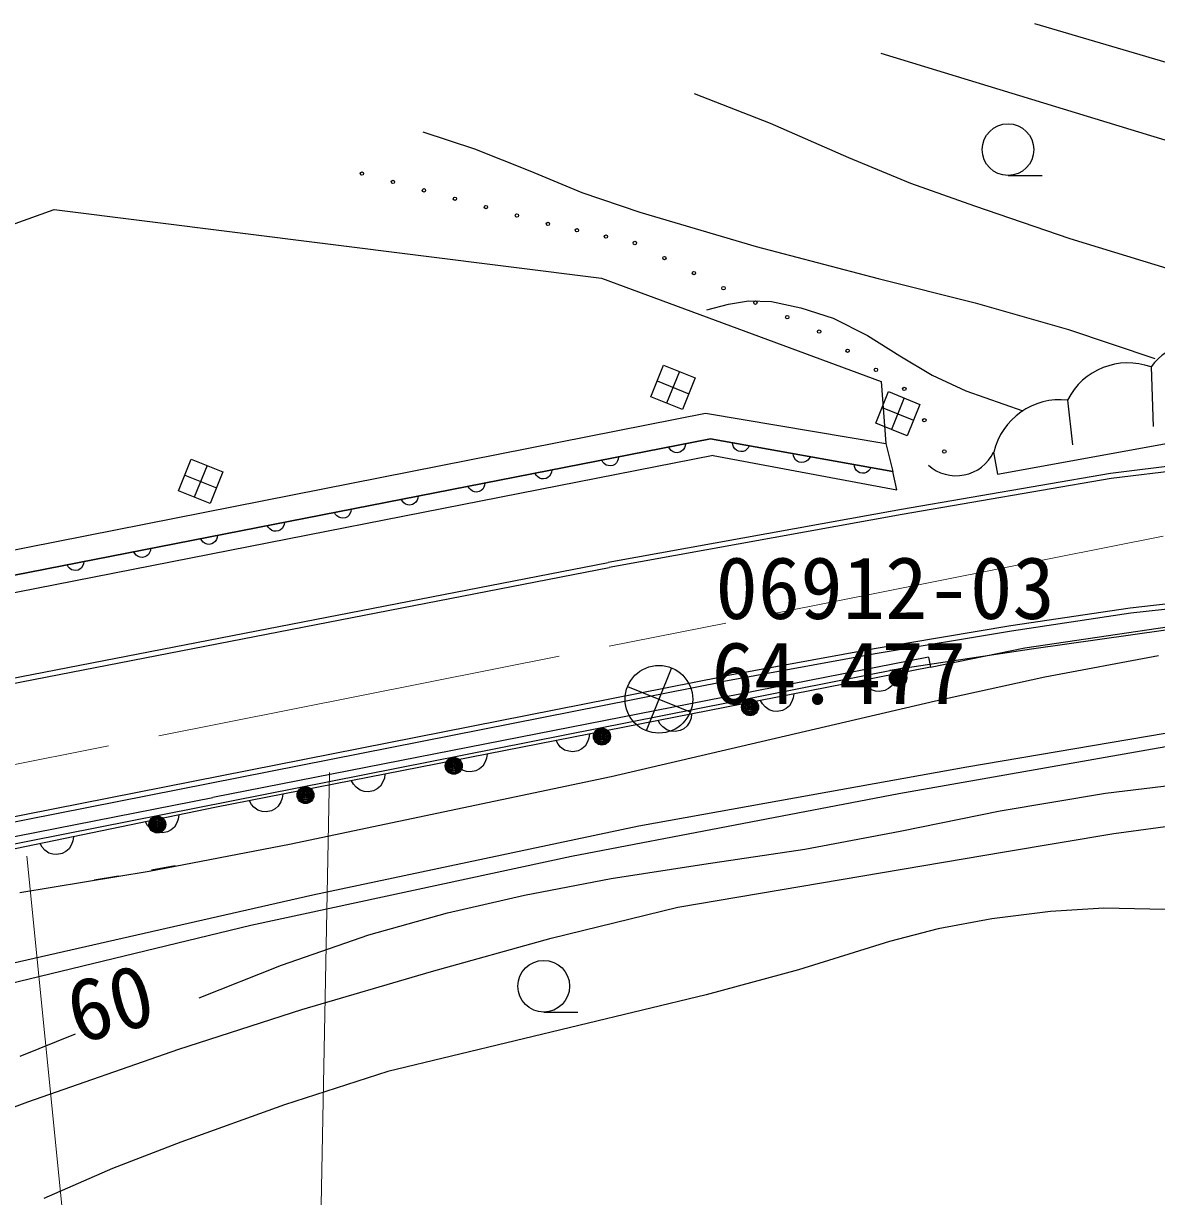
# Model space of a CAD drawing. Units: millimetres, scale not verified. Extents: x 40000 to 680000, y 20000 to 380000.
# Drawn here: x 421739 to 455048, y 269618 to 304095 of the extents above; entities that cross this region are included whole.
import ezdxf
from ezdxf.enums import TextEntityAlignment as Align

# ---------------------------------------------------------------- set-up
doc = ezdxf.new("R2010")
doc.units = ezdxf.units.MM
doc.header["$LTSCALE"] = 1000
doc.linetypes.add('CHAIN', pattern=[18.5, 12, -1.5, 3.5, -1.5])
for name, color, linetype, lineweight in [('M-BGD', 7, 'Continuous', 25), ('M-BMK', 2, 'CHAIN', 13), ('M-BMK-HTXT', 7, 'Continuous', 13)]:
    doc.layers.add(name, color=color, linetype=linetype, lineweight=lineweight)
doc.styles.add('ＭＳ ゴシック', font='')
doc.styles.get('ＭＳ ゴシック').set_extended_font_data('MS Gothic')

msp = doc.modelspace()

# ---------------------------------------------------------------- linework, layer by layer
at = {"layer": 'M-BGD'}
for p, q in [((451464, 304095), (455876, 302795)), ((454879, 300797), (446956, 303211)), ((441453, 302040), (443689, 301166)), ((443689, 301166), (445988, 300157)), ((433476, 300913), (434997, 300412)), ((458917, 299563), (454879, 300797)), ((434997, 300412), (436628, 299762)), ((445988, 300157), (447814, 299403)), ((436628, 299762), (438156, 299127)), ((450682, 299626), (451682, 299626)), ((447814, 299403), (449701, 298739)), ((438156, 299127), (439859, 298545)), ((404920, 292269), (422645, 298630)), ((422645, 298630), (438734, 296612)), ((449701, 298739), (452498, 297772)), ((439859, 298545), (443281, 297539)), ((443281, 297539), (446861, 296595)), ((452498, 297772), (455477, 296859)), ((438734, 296612), (446952, 293577)), ((446861, 296595), (449719, 295888)), ((441826, 295678), (442466, 295849)), ((442466, 295849), (443056, 295943)), ((443056, 295943), (443733, 295920)), ((443733, 295920), (444591, 295741)), ((449719, 295888), (452463, 295103)), ((444591, 295741), (445543, 295433)), ((445543, 295433), (446550, 294923)), ((446550, 294923), (447505, 294326)), ((452463, 295103), (454995, 294246)), ((447505, 294326), (448452, 293759)), ((441021, 293865), (440646, 292938)), ((448452, 293759), (449445, 293293)), ((454885, 293999), (454947, 292245)), ((440370, 293589), (441297, 293214)), ((446952, 293577), (447094, 291749)), ((447629, 293088), (447255, 292161)), ((449445, 293293), (451118, 292714)), ((446979, 292812), (447906, 292437)), ((452433, 293028), (452577, 291712)), ((412425, 286834), (441785, 292645)), ((441785, 292645), (447094, 291749)), ((441936, 291883), (400668, 283806)), ((400668, 283806), (441936, 291883)), ((447296, 290927), (441936, 291883)), ((441936, 291883), (447296, 290927)), ((447094, 291749), (447296, 290927)), ((450370, 290853), (456798, 292015)), ((442018, 291393), (400759, 283296)), ((442018, 291393), (447413, 290388)), ((450259, 291497), (450370, 290853)), ((427135, 291100), (426761, 290173)), ((457096, 291283), (453692, 290872)), ((457114, 291134), (453713, 290724)), ((426484, 290824), (427411, 290449)), ((447413, 290388), (447296, 290927)), ((453692, 290872), (447546, 289808)), ((453713, 290724), (447573, 289660)), ((447546, 289808), (438927, 288249)), ((447573, 289660), (438953, 288102)), ((402260, 281134), (438925, 288249)), ((402291, 280987), (438953, 288102)), ((457651, 287290), (454272, 286912)), ((454272, 286912), (450762, 286387)), ((457668, 287141), (454291, 286764)), ((454291, 286764), (450787, 286239)), ((450762, 286387), (446749, 285715)), ((450787, 286239), (446776, 285568)), ((451179, 285749), (455697, 286406)), ((448346, 285475), (427309, 281346)), ((446749, 285715), (442296, 284902)), ((446776, 285568), (442323, 284755)), ((448346, 285475), (448403, 285181)), ((448403, 285181), (451179, 285749)), ((451759, 284891), (455101, 285518)), ((448403, 285181), (427367, 281051)), ((448403, 285181), (427367, 281051)), ((440791, 285155), (440046, 283310)), ((447603, 285143), (447407, 285104)), ((399552, 276460), (442296, 284902)), ((447407, 285104), (408201, 277351)), ((447407, 285104), (447210, 285074)), ((448553, 284185), (451759, 284891)), ((399583, 276313), (442325, 284755)), ((439496, 284605), (441341, 283860)), ((439018, 281961), (448553, 284185)), ((449466, 282248), (458981, 283857)), ((457122, 283155), (447469, 281449)), ((439830, 280516), (449466, 282248)), ((429559, 279973), (439018, 281961)), ((453544, 281474), (456060, 281780)), ((395326, 275082), (427309, 281346)), ((447469, 281449), (437852, 279616)), ((450448, 280956), (453544, 281474)), ((427367, 281051), (408764, 277208)), ((427367, 281051), (408764, 277208)), ((447508, 280357), (450448, 280956)), ((453791, 280287), (456962, 280714)), ((430246, 278488), (439830, 280516)), ((444708, 279832), (447508, 280357)), ((425433, 279183), (429559, 279973)), ((450580, 279749), (453791, 280287)), ((437852, 279616), (428426, 277587)), ((440974, 278123), (450580, 279749)), ((441742, 279384), (444708, 279832)), ((425500, 279223), (426202, 279349)), ((439018, 278969), (441742, 279384)), ((421629, 278555), (425433, 279183)), ((424532, 279032), (423817, 278912)), ((436465, 278476), (439018, 278969)), ((420858, 276350), (430246, 278488)), ((434200, 277953), (436465, 278476)), ((431888, 277308), (434200, 277953)), ((437249, 277208), (440974, 278123)), ((451935, 278000), (450201, 277777)), ((453498, 278098), (451935, 278000)), ((455297, 278051), (453498, 278098)), ((428426, 277587), (419085, 275322)), ((450201, 277777), (448628, 277482)), ((429327, 276416), (431888, 277308)), ((433738, 276236), (437249, 277208)), ((448628, 277482), (447201, 277114)), ((447201, 277114), (444527, 276282)), ((426907, 275462), (429327, 276416)), ((429925, 275117), (433738, 276236)), ((444527, 276282), (441810, 275542)), ((441810, 275542), (432455, 273296)), ((426309, 273949), (429925, 275117)), ((437034, 275040), (438034, 275040)), ((421641, 273743), (423268, 274400)), ((421864, 272400), (426309, 273949)), ((432455, 273296), (429409, 272310)), ((417728, 270854), (421864, 272400)), ((429409, 272310), (426362, 271214)), ((426362, 271214), (424354, 270445)), ((424354, 270445), (422337, 269557))]:
    msp.add_line(p, q, dxfattribs=at)
for points in [[(440557, 294052), (441485, 293678), (441110, 292751), (440183, 293125)], [(447166, 293275), (448093, 292901), (447718, 291974), (446791, 292348)], [(426672, 291287), (427599, 290913), (427224, 289985), (426297, 290360)]]:
    msp.add_lwpolyline(points, close=True, dxfattribs=at)
for points in [[(441199, 291738), (441190, 291678), (441170, 291624), (441134, 291561), (441086, 291521), (441032, 291493), (440956, 291478), (440895, 291484), (440835, 291503), (440776, 291547), (440738, 291589), (440708, 291642)], [(443076, 291680), (443046, 291626), (443008, 291584), (442951, 291538), (442892, 291518), (442831, 291511), (442755, 291525), (442700, 291552), (442651, 291591), (442613, 291654), (442592, 291707), (442583, 291767)], [(439234, 291354), (439225, 291293), (439205, 291240), (439169, 291177), (439121, 291137), (439066, 291108), (438990, 291093), (438929, 291099), (438870, 291118), (438811, 291163), (438772, 291205), (438743, 291258)], [(444862, 291361), (444833, 291308), (444794, 291265), (444738, 291219), (444679, 291200), (444618, 291193), (444541, 291206), (444487, 291234), (444438, 291273), (444399, 291336), (444378, 291389), (444370, 291449)], [(446649, 291043), (446619, 290989), (446581, 290947), (446525, 290901), (446465, 290881), (446404, 290874), (446328, 290888), (446273, 290915), (446224, 290954), (446186, 291017), (446165, 291070), (446157, 291130)], [(437269, 290969), (437260, 290909), (437240, 290855), (437204, 290792), (437156, 290752), (437101, 290724), (437025, 290709), (436964, 290715), (436905, 290734), (436846, 290778), (436807, 290820), (436778, 290873)], [(435303, 290585), (435295, 290524), (435275, 290471), (435239, 290408), (435190, 290368), (435136, 290339), (435060, 290324), (434999, 290330), (434939, 290349), (434881, 290394), (434842, 290436), (434813, 290489)], [(433338, 290200), (433330, 290140), (433310, 290086), (433274, 290023), (433225, 289983), (433171, 289955), (433095, 289940), (433034, 289946), (432974, 289964), (432916, 290009), (432877, 290051), (432848, 290104)], [(431373, 289815), (431365, 289755), (431344, 289701), (431308, 289638), (431260, 289598), (431206, 289570), (431130, 289555), (431069, 289561), (431009, 289580), (430951, 289624), (430912, 289667), (430882, 289719)], [(429408, 289431), (429399, 289371), (429379, 289317), (429343, 289254), (429295, 289214), (429241, 289185), (429165, 289170), (429104, 289176), (429044, 289195), (428986, 289240), (428947, 289282), (428917, 289335)], [(427443, 289046), (427434, 288986), (427414, 288932), (427378, 288869), (427330, 288829), (427276, 288801), (427200, 288786), (427139, 288792), (427079, 288811), (427020, 288855), (426982, 288897), (426952, 288950)], [(425478, 288662), (425469, 288601), (425449, 288548), (425413, 288485), (425365, 288445), (425310, 288416), (425234, 288401), (425173, 288407), (425114, 288426), (425055, 288471), (425016, 288513), (424987, 288566)], [(423513, 288277), (423504, 288217), (423484, 288163), (423448, 288100), (423400, 288060), (423345, 288032), (423269, 288017), (423208, 288023), (423148, 288041), (423090, 288086), (423051, 288128), (423022, 288181)], [(455321, 286267), (451367, 285710), (447407, 285104)], [(447391, 284982), (447374, 284862), (447334, 284755), (447262, 284628), (447166, 284548), (447057, 284491), (446905, 284461), (446783, 284473), (446664, 284511), (446547, 284600), (446469, 284684), (446410, 284790)], [(444386, 284392), (444369, 284272), (444329, 284165), (444257, 284038), (444161, 283958), (444052, 283901), (443900, 283871), (443778, 283883), (443658, 283921), (443542, 284010), (443464, 284094), (443405, 284200)], [(441381, 283802), (441364, 283682), (441324, 283575), (441252, 283448), (441155, 283368), (441047, 283311), (440895, 283282), (440773, 283293), (440653, 283331), (440536, 283420), (440459, 283504), (440400, 283610)], [(438376, 283213), (438359, 283092), (438319, 282985), (438247, 282858), (438150, 282778), (438042, 282721), (437890, 282692), (437768, 282703), (437648, 282741), (437531, 282830), (437454, 282914), (437395, 283020)], [(435371, 282623), (435354, 282502), (435314, 282395), (435242, 282269), (435145, 282189), (435037, 282132), (434884, 282102), (434762, 282113), (434643, 282151), (434526, 282240), (434448, 282324), (434389, 282430)], [(432366, 282033), (432348, 281912), (432308, 281805), (432236, 281679), (432140, 281599), (432031, 281542), (431879, 281512), (431757, 281523), (431638, 281561), (431521, 281650), (431443, 281734), (431384, 281840)], [(429360, 281443), (429343, 281322), (429303, 281215), (429231, 281089), (429135, 281009), (429026, 280952), (428874, 280922), (428752, 280934), (428633, 280971), (428516, 281060), (428438, 281144), (428379, 281250)], [(426307, 280832), (426291, 280712), (426252, 280604), (426181, 280477), (426085, 280396), (425977, 280338), (425826, 280307), (425703, 280317), (425583, 280354), (425466, 280442), (425387, 280525), (425327, 280630)], [(423206, 280192), (423190, 280071), (423151, 279963), (423080, 279836), (422985, 279755), (422877, 279697), (422725, 279666), (422603, 279677), (422483, 279713), (422365, 279801), (422287, 279884), (422227, 279989)]]:
    msp.add_lwpolyline(points, dxfattribs=at)
for centre, radius in [((450681, 300386), 760), ((431688, 299683), 50), ((432599, 299437), 50), ((433511, 299190), 50), ((434422, 298943), 50), ((435333, 298697), 50), ((436245, 298450), 50), ((437156, 298204), 50), ((438008, 298017), 50), ((438860, 297830), 50), ((439711, 297643), 50), ((440580, 297200), 50), ((441449, 296758), 50), ((442318, 296315), 50), ((443255, 295890), 50), ((444192, 295464), 50), ((445129, 295039), 50), ((445964, 294477), 50), ((446798, 293915), 50), ((447633, 293354), 50), ((448221, 292434), 50), ((448809, 291515), 50), ((440418, 284233), 995), ((447445, 284858), 249), ((447455, 284860), 249), ((447445, 284858), 220), ((447455, 284860), 220), ((447445, 284858), 191), ((447455, 284860), 191), ((447445, 284858), 161), ((447455, 284860), 161), ((447445, 284858), 132), ((447455, 284860), 132), ((447445, 284858), 97.5), ((447455, 284860), 97.5), ((447445, 284858), 67.5), ((447455, 284860), 67.5), ((447445, 284858), 38.8), ((447455, 284860), 38.8), ((447445, 284858), 7.5), ((447455, 284860), 7.5), ((443099, 283999), 249), ((443099, 283999), 220), ((443099, 283999), 191), ((443099, 283999), 161), ((443099, 283999), 132), ((443099, 283999), 97.5), ((443099, 283999), 67.5), ((443099, 283999), 38.8), ((443099, 283999), 7.5), ((438743, 283137), 249), ((438743, 283137), 220), ((438743, 283137), 191), ((438743, 283137), 161), ((438743, 283137), 132), ((438743, 283137), 97.5), ((438743, 283137), 67.5), ((438743, 283137), 38.8), ((438743, 283137), 7.5), ((434387, 282276), 249), ((434387, 282276), 220), ((434387, 282276), 191), ((434387, 282276), 161), ((434387, 282276), 132), ((434387, 282276), 97.5), ((434387, 282276), 67.5), ((434387, 282276), 38.8), ((434387, 282276), 7.5), ((430030, 281414), 249), ((430030, 281414), 220), ((430030, 281414), 191), ((430030, 281414), 161), ((430030, 281414), 132), ((430030, 281414), 97.5), ((430030, 281414), 67.5), ((430030, 281414), 38.8), ((430030, 281414), 7.5), ((425674, 280553), 249), ((425674, 280553), 220), ((425674, 280553), 191), ((425674, 280553), 161), ((425674, 280553), 132), ((425674, 280553), 97.5), ((425674, 280553), 67.5), ((425674, 280553), 38.8), ((425674, 280553), 7.5), ((437034, 275800), 760)]:
    msp.add_circle(centre, radius, dxfattribs=at)
for centre, radius, start, end in [((456150, 293125), 1537, 50.2234, 145.3539), ((454208, 292129), 1990, 70.0967, 153.1409), ((452220, 291021), 2017, 83.933, 166.3787), ((449155, 292024), 1223, 228.2114, 334.4716)]:
    msp.add_arc(centre, radius, start, end, dxfattribs=at)
at = {"layer": 'M-BMK'}
msp.add_line((389424, 275951), (455240, 289025), dxfattribs=at)
at = {"layer": 'M-BMK-HTXT'}
for p, q in [((430390, 264076), (430733, 282079)), ((421837, 279626), (423387, 264186))]:
    msp.add_line(p, q, dxfattribs=at)

# ---------------------------------------------------------------- texts
at = {"layer": 'M-BGD', "style": 'ＭＳ ゴシック'}
for s, p in [('06912-03', (442081, 286043)), ('64.477', (441965, 283543))]:
    msp.add_text(s, height=1833, dxfattribs=at).set_placement(p, align=Align.BOTTOM_LEFT)
msp.add_text('60', height=1833, rotation=15.3, dxfattribs=at).set_placement((423469, 273560), align=Align.BOTTOM_LEFT)

doc.saveas('drawing.dxf')
